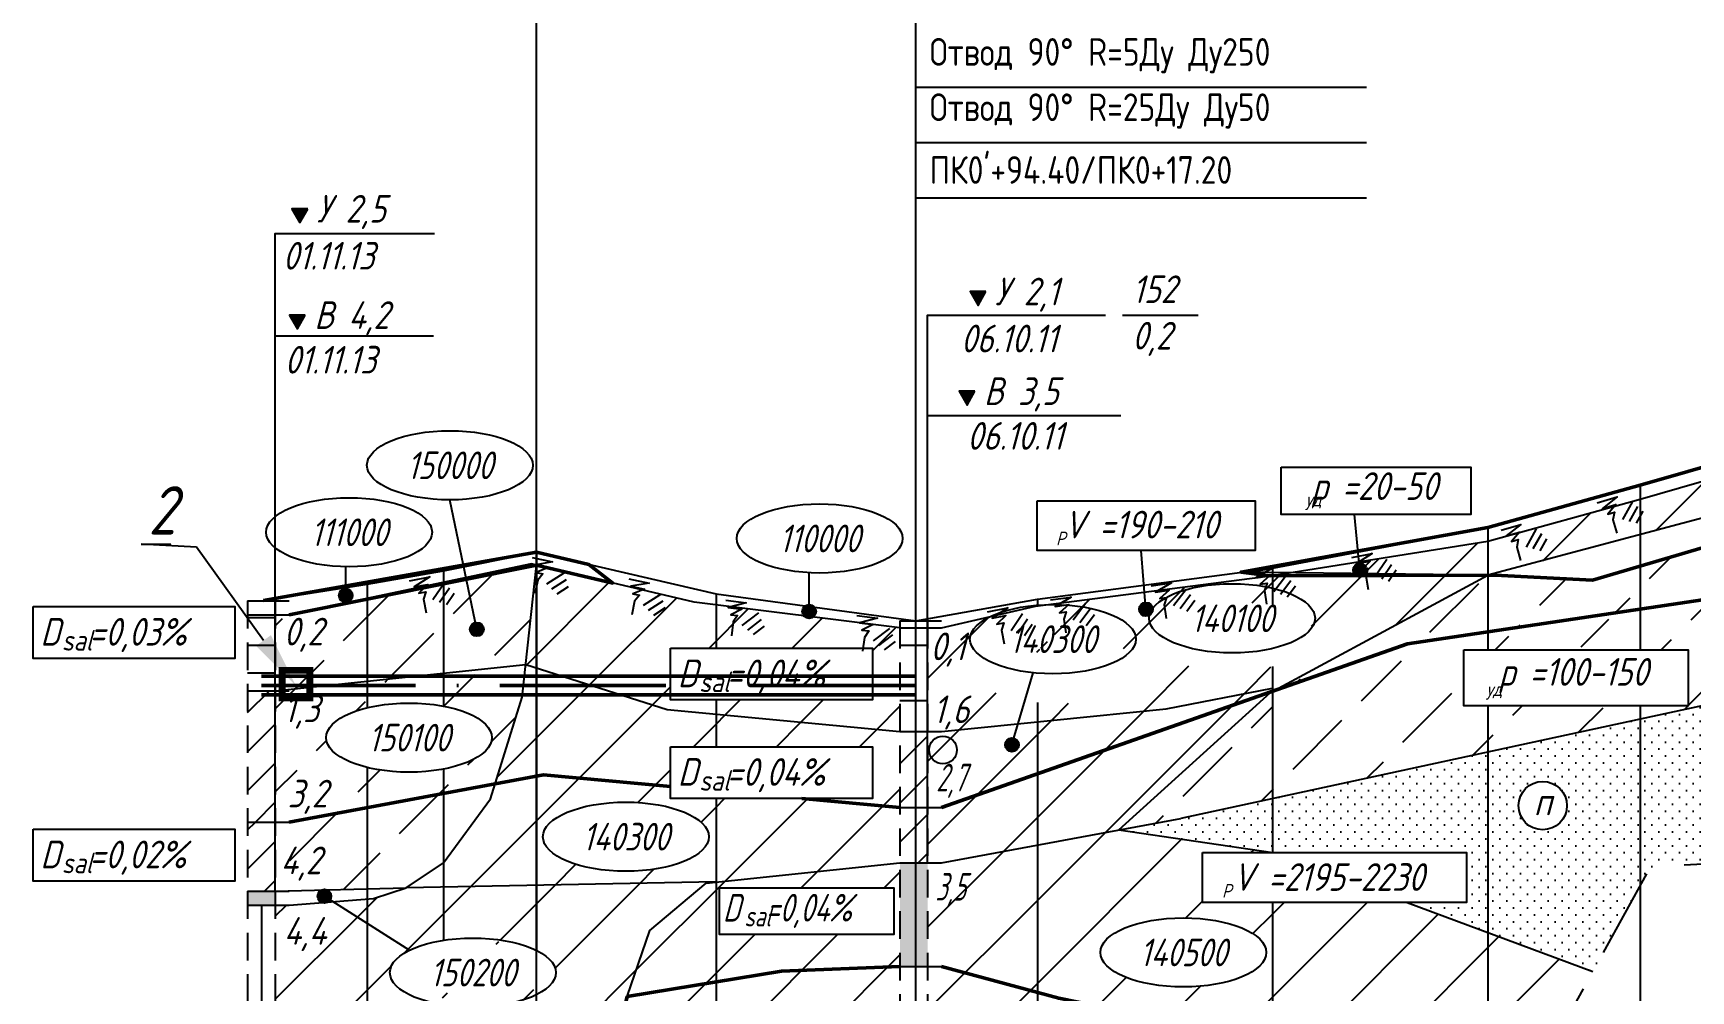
# Model space of a CAD drawing. Extents: x -1282 to 400, y 0 to 1149.
# Drawn here: x -1203.4 to -1083.4, y 969.8 to 1039.1 of the extents above; entities that cross this region are included whole.
import ezdxf
from ezdxf import colors
from ezdxf.entities.mleader import LeaderData, LeaderLine
from ezdxf.enums import TextEntityAlignment as Align
from ezdxf.math import Vec2, Vec3

# ---------------------------------------------------------------- set-up
doc = ezdxf.new("R2010")
doc.units = 0
for name, pattern in [('ACAD_ISO10W100', [18, 12, -3, 0, -3]), ('ИИ27003', [9.5, 6.5, -3]), ('ИИHidden', [3, 2, -1])]:
    doc.linetypes.add(name, pattern=pattern)
for name, color, linetype, lineweight in [('ИИ_ГЕОЛОГИЯ_025', 7, 'Continuous', 25), ('ИИ_ГЕОЛОГИЯ_050', 7, 'Continuous', 50), ('ИИ_ГЕОФИЗИКА_025', 7, 'Continuous', 25), ('ИИ_ПРОФИЛЬ_025', 7, 'Continuous', 25)]:
    doc.layers.add(name, color=color, linetype=linetype, lineweight=lineweight)
for name, color, linetype in [('Оформление', 7, 'Continuous'), ('Профиль', 7, 'Continuous'), ('ТХ-Л', 140, 'Continuous')]:
    doc.layers.add(name, color=color, linetype=linetype)
doc.styles.add('eskd', font='simplex.shx', dxfattribs={"width": 0.8, "height": 2})
doc.styles.add('VNIPISIMPLEXCUR', font='simplex.shx', dxfattribs={"width": 0.8, "oblique": 15})
doc.linetypes.add('ИИ27001', pattern='A,2.5,[1,3dservice.shx,S=1.85,R=180.00002,X=0,Y=0],2.5,-1', length=6)
doc.linetypes.add('ИИ27002', pattern='A,2,-0.6,[1,3dservice.shx,S=0.6,R=30.000013,X=0.9,Y=0],-0.6,[1,3dservice.shx,S=0.6,R=-30.000013,X=0.3,Y=0],-0.6,[1,3dservice.shx,S=0.6,R=209.999975,X=-0.3,Y=0],-0.6,[1,3dservice.shx,S=0.6,R=150.000007,X=-0.9,Y=0],-0.6,2', length=7)
doc.linetypes.add('ИИ27005', pattern='A,2.5,[1,3dservice.shx,S=1.85,R=180.00002,X=0,Y=0],2.5,-2,[4,3dservice.shx,S=0.5,R=0,X=0,Y=0],-2', length=9)
pattern_1 = [(45, (-1605.2575, 894.792), (-3, 3), [5, -2])]
pattern_2 = [(45, (-1608.2575, 894.792), (-3, 3), [])]
pattern_3 = [(45, (-1608.2575, 894.792), (-1.4142136, 1.4142136), [])]

# ---------------------------------------------------------------- blocks, each defined once
blk = doc.blocks.new('ИИ25020')
at = {"color": 0, "linetype": 'Continuous', "lineweight": 25}
blk.add_ellipse((0, 0), major_axis=(-6, 0), ratio=0.416667, dxfattribs=at)
at = {"color": 0, "linetype": 'Continuous', "style": 'VNIPISIMPLEXCUR', "oblique": 15, "width": 0.75}
blk.add_attdef('INDEX', text='', height=2, dxfattribs=at).set_placement((0, 0), align=Align.MIDDLE_CENTER)
blk = doc.blocks.new('ИИ16001')
at = {"linetype": 'Continuous', "lineweight": 25}
h = blk.add_hatch(color=0, dxfattribs=at)
edge = h.paths.add_edge_path()
edge.add_arc((0, 0), 0.5, 0, 360)
at = {"color": 0, "linetype": 'Continuous', "lineweight": 25}
blk.add_circle((0, 0), 0.5, dxfattribs=at)
blk = doc.blocks.new('ИИ25023')
at = {"linetype": 'Continuous', "lineweight": 25}
blk.add_hatch(color=0, dxfattribs=at).paths.add_polyline_path([(1.9, 1.7), (0.75, 1.7), (1.33, 0.7)])
at = {"color": 0, "linetype": 'Continuous', "lineweight": 25, "flags": 128}
blk.add_lwpolyline([(1.9, 1.7), (0.75, 1.7), (1.33, 0.7)], close=True, dxfattribs=at)
at = {"color": 0, "linetype": 'Continuous', "style": 'VNIPISIMPLEXCUR', "oblique": 15, "width": 0.8}
for tag, p in [('UGV', (2.55, 0.7)), ('DATE', (1.33, -2.7))]:
    blk.add_attdef(tag, p, '', height=2, dxfattribs=at)
blk = doc.blocks.new('ИИ25042')
at = {"color": 0, "linetype": 'Continuous', "lineweight": 25}
blk.add_circle((0, 0), 1.75, dxfattribs=at)
at = {"color": 0, "linetype": 'Continuous', "style": 'VNIPISIMPLEXCUR', "oblique": 15, "width": 0.8}
blk.add_attdef('CAPTION', text='', height=2, dxfattribs=at).set_placement((0, 0.3), align=Align.MIDDLE_CENTER)
blk = doc.blocks.new('ИИ25010')
at = {"color": 0, "linetype": 'Continuous', "lineweight": 25}
for points in [[(0, 0), (3, 0), (0.5, -1), (2.5, -1), (1, -2), (2, -2), (1.5, -3), (1.5, -5)], [(4.94, -1.23), (2.82, -3.35)], [(5.47, -2.12), (3.7, -3.88)], [(6, -3), (4.59, -4.41)]]:
    blk.add_lwpolyline(points, dxfattribs=at)
blk = doc.blocks.new('ИИ25006')
at = {"color": 5, "linetype": 'Continuous', "lineweight": 25}
blk.add_circle((0, 0), 1, dxfattribs=at)
at = {"color": 0, "linetype": 'Continuous', "style": 'VNIPISIMPLEXCUR', "oblique": 15, "width": 0.8}
blk.add_attdef('NUMBER', (2, -1), '', height=2, dxfattribs=at)
blk.add_attdef('VALUE', text='', height=2, dxfattribs=at).set_placement((0, -1.5), align=Align.TOP_CENTER)

msp = doc.modelspace()

# ---------------------------------------------------------------- hatches: boundary and pattern name
at = {"layer": 'ИИ_ГЕОЛОГИЯ_025'}
h = msp.add_hatch(dxfattribs=at)
h.set_pattern_fill('ИИ_СУГЛИНОК', color=256, pattern_type=2)
h.set_pattern_definition(pattern_2)
h.paths.add_polyline_path([(-1098.113, 1002.317), (-1107.436, 1000.84), (-1107.424, 1000.718, -0.4425035), (-1106.877, 1000.221, -0.1343718), (-1106.946, 999.966), (-1098.113, 999.849)])
h.paths.add_polyline_path([(-1087.113, 1002.778), (-1087.113, 1005.367), (-1098.113, 1002.317), (-1098.113, 999.849)])
h.paths.add_polyline_path([(-1069.863, 1007.373), (-1069.863, 1010.317), (-1087.113, 1005.367), (-1087.113, 1002.778)])
h.paths.add_polyline_path([(-1060.613, 1014.167), (-1063.089, 1013.136), (-1062.594, 1012.764, -0.7198797), (-1061.695, 1012.463, -1), (-1062.695, 1012.463, -0.162872), (-1062.594, 1012.764), (-1063.089, 1013.136), (-1069.863, 1010.317), (-1069.863, 1007.373), (-1060.613, 1010.667)])
h = msp.add_hatch(dxfattribs=at)
h.set_pattern_fill('ИИ_СУПЕСЬ', color=256, pattern_type=2)
h.set_pattern_definition(pattern_1)
h.paths.add_polyline_path([(-1098.113, 999.849), (-1113.644, 991.478), (-1103.935, 994.886), (-1098.113, 995.756)])
h.paths.add_polyline_path([(-1089.048, 998.723), (-1087.113, 999.135), (-1087.113, 1000.413), (-1087.469, 1000.394), (-1090.555, 999.501), (-1098.113, 999.849), (-1098.113, 995.756), (-1097.996, 995.774)])
h.paths.add_polyline_path([(-1087.113, 999.135), (-1089.048, 998.723), (-1097.996, 995.774), (-1087.113, 997.402)], flags=17)
h.paths.add_polyline_path([(-1077.806, 999.186), (-1069.863, 1001.698), (-1069.863, 1004.2), (-1077.694, 1001.137), (-1087.113, 999.135), (-1087.113, 997.402), (-1082.357, 998.113)])
h.paths.add_polyline_path([(-1069.863, 1004.2), (-1069.863, 1005.489), (-1079.68, 1002.648), (-1087.113, 1000.413), (-1087.113, 999.135), (-1077.694, 1001.137)])
h.paths.add_polyline_path([(-1060.613, 1004.82), (-1068.551, 1002.113), (-1069.863, 1001.698), (-1069.863, 999.699), (-1060.613, 1000.167)])
h.paths.add_polyline_path([(-1062.501, 1006.227), (-1061.863, 1007.332), (-1061.391, 1006.514), (-1060.613, 1006.715), (-1060.613, 1008.167), (-1069.863, 1005.489), (-1069.863, 1004.2), (-1068.92, 1004.569)])
h = msp.add_hatch(dxfattribs=at)
h.set_pattern_fill('ИИ_СУПЕСЬ', color=256, pattern_type=2)
h.set_pattern_definition(pattern_1)
h.paths.add_polyline_path([(-1171.197, 996.436), (-1170.647, 999.976), (-1184.86, 996.998), (-1185.86, 996.998), (-1185.86, 991.498), (-1167.73, 993.407), (-1166.953, 1000.556), (-1167.128, 1000.595), (-1167.054, 1000.607), (-1167.329, 1000.672), (-1170.647, 999.976), (-1171.197, 996.436, -0.3697234), (-1170.774, 995.942, -1), (-1171.774, 995.942, -0.4601488)])
h.paths.add_polyline_path([(-1186.108, 993.964), (-1181.565, 993.645), (-1180.608, 997.216), (-1185.151, 997.535)], flags=9)
h = msp.add_hatch(dxfattribs=at)
h.set_pattern_fill('ИИ_СУГЛИНОК', color=256, pattern_type=2)
h.set_pattern_definition(pattern_2)
h.paths.add_polyline_path([(-1166.127, 1000.39), (-1167.009, 1000.046), (-1167.73, 993.407), (-1157.504, 990.147), (-1140.66, 988.548), (-1140.66, 996.048), (-1142.606, 996.29), (-1143.418, 995.891), (-1142.922, 995.826), (-1143.235, 995.363), (-1143.338, 994.587), (-1142.658, 994.587), (-1142.658, 990.832), (-1157.261, 990.832), (-1157.261, 994.587), (-1143.338, 994.587), (-1143.235, 995.363), (-1142.922, 995.826), (-1143.418, 995.891), (-1142.609, 996.289), (-1142.866, 996.323), (-1146.939, 996.831, -0.3970298), (-1147.619, 996.916), (-1155.551, 997.905)])
h = msp.add_hatch(dxfattribs=at)
h.set_pattern_fill('ИИ_СУГЛИНОК', color=256, pattern_type=2)
h.set_pattern_definition(pattern_2)
edge = h.paths.add_edge_path()
edge.add_line((-1130.713, 997.628), (-1130.863, 997.608))
edge.add_line((-1130.863, 997.608), (-1137.66, 996.048))
edge.add_line((-1137.66, 996.048), (-1138.66, 996.048))
edge.add_line((-1138.66, 996.048), (-1138.66, 988.548))
edge.add_line((-1138.66, 988.548), (-1137.66, 988.548))
edge.add_line((-1137.66, 988.548), (-1132.556, 989.065))
edge.add_line((-1132.556, 989.065), (-1132.556, 990.967))
edge.add_ellipse((-1129.311, 993.07), major_axis=(6, 0), ratio=0.4166667, start_angle=463.51379, end_angle=597.26359, ccw=False)
edge.add_line((-1130.713, 995.501), (-1130.713, 997.628))
edge = h.paths.add_edge_path()
edge.add_ellipse((-1116.626, 995.437), major_axis=(6, 0), ratio=0.4166667, start_angle=420.95597, end_angle=659.04403, ccw=False)
edge.add_line((-1113.713, 997.623), (-1113.713, 999.822))
edge.add_line((-1113.713, 999.822), (-1113.863, 999.822))
edge.add_line((-1113.863, 999.822), (-1122.963, 998.637))
edge.add_line((-1122.963, 998.637), (-1122.9, 997.89))
edge.add_arc((-1122.859, 997.392), 0.5, 0, 94.79537, ccw=False)
edge.add_arc((-1122.859, 997.392), 0.5, -180, 0, ccw=False)
edge.add_arc((-1122.859, 997.392), 0.5, 94.79537, 180, ccw=False)
edge.add_line((-1122.9, 997.89), (-1122.963, 998.637))
edge.add_line((-1122.963, 998.637), (-1130.713, 997.628))
edge.add_line((-1130.713, 997.628), (-1130.713, 995.501))
edge.add_ellipse((-1129.311, 993.07), major_axis=(6, 0), ratio=0.4166667, start_angle=256.48621, end_angle=463.51379, ccw=False)
edge.add_line((-1130.713, 990.64), (-1130.713, 989.252))
edge.add_line((-1130.713, 989.252), (-1121.41, 990.195))
edge.add_line((-1121.41, 990.195), (-1113.713, 991.68))
edge.add_line((-1113.713, 991.68), (-1113.713, 993.251))
edge = h.paths.add_edge_path()
edge.add_line((-1098.113, 999.849), (-1107.06, 999.833))
edge.add_arc((-1107.377, 1000.221), 0.5, 230.97694, 309.21961, ccw=False)
edge.add_line((-1107.691, 999.832), (-1113.713, 999.822))
edge.add_line((-1113.713, 999.822), (-1113.713, 997.623))
edge.add_ellipse((-1116.626, 995.437), major_axis=(6, 0), ratio=0.4166667, start_angle=299.04403, end_angle=420.95597, ccw=False)
edge.add_line((-1113.713, 993.251), (-1113.713, 991.68))
edge.add_line((-1113.713, 991.68), (-1113.713, 991.453))
edge.add_line((-1113.713, 991.453), (-1113.644, 991.478))
edge.add_line((-1113.644, 991.478), (-1098.113, 999.849))
h.paths.add_polyline_path([(-1139.325, 992.896), (-1135.468, 992.577), (-1134.511, 996.148), (-1138.369, 996.467)], flags=9)
h.paths.add_polyline_path([(-1139.122, 988.344), (-1134.96, 988.025), (-1134.003, 991.597), (-1138.165, 991.916)], flags=9)
h = msp.add_hatch(dxfattribs=at)
h.set_pattern_fill('ИИ_СУПЕСЬ', color=256, pattern_type=2)
h.set_pattern_definition(pattern_1)
h.paths.add_polyline_path([(-1087.113, 997.055), (-1095.362, 995.705), (-1098.113, 995.141), (-1098.113, 994.459), (-1087.113, 994.459)])
h.paths.add_polyline_path([(-1087.113, 990.417), (-1098.113, 990.417), (-1098.113, 987.075), (-1087.113, 989.454)])
edge = h.paths.add_edge_path()
edge.add_ellipse((-1072.213, 996.431), major_axis=(6, 0), ratio=0.4166667, start_angle=426.9403, end_angle=653.0597, ccw=False)
edge.add_line((-1069.863, 998.731), (-1069.863, 999.699))
edge.add_line((-1069.863, 999.699), (-1072.719, 999.555))
edge.add_line((-1072.719, 999.555), (-1082.357, 998.113))
edge.add_line((-1082.357, 998.113), (-1086.223, 997.201))
edge.add_line((-1086.223, 997.201), (-1087.113, 997.055))
edge.add_line((-1087.113, 997.055), (-1087.113, 994.459))
edge.add_line((-1087.113, 994.459), (-1083.628, 994.459))
edge.add_line((-1083.628, 994.459), (-1083.628, 990.417))
edge.add_line((-1083.628, 990.417), (-1087.113, 990.417))
edge.add_line((-1087.113, 990.417), (-1087.113, 989.454))
edge.add_line((-1087.113, 989.454), (-1069.863, 993.173))
edge.add_line((-1069.863, 993.173), (-1069.863, 994.131))
edge = h.paths.add_edge_path()
edge.add_line((-1060.613, 1000.167), (-1069.863, 999.699))
edge.add_line((-1069.863, 999.699), (-1069.863, 998.731))
edge.add_ellipse((-1072.213, 996.431), major_axis=(6, 0), ratio=0.4166667, start_angle=293.0597, end_angle=426.9403, ccw=False)
edge.add_line((-1069.863, 994.131), (-1069.863, 993.173))
edge.add_line((-1069.863, 993.173), (-1061.373, 995.003))
edge.add_line((-1061.373, 995.003), (-1061.069, 995.127))
edge.add_line((-1061.069, 995.127), (-1060.613, 995.167))
edge.add_line((-1060.613, 995.167), (-1060.613, 1000.167))
h = msp.add_hatch(dxfattribs=at)
h.set_pattern_fill('ИИ_КОНСИСТЕНЦИЯ_01', color=256, pattern_type=2)
h.set_pattern_definition([(0, (-1608.2575, 894.792), (0, 2), [])])
h.paths.add_polyline_path([(-1185.86, 996.998), (-1187.86, 996.998), (-1187.86, 991.498), (-1185.86, 991.498)])
h = msp.add_hatch(dxfattribs=at)
h.set_pattern_fill('ИИ_КОНСИСТЕНЦИЯ_02', color=256, pattern_type=2)
h.set_pattern_definition([(0, (-1608.2575, 894.792), (0, 4), [])])
h.paths.add_polyline_path([(-1140.66, 988.548), (-1138.66, 988.548), (-1138.66, 996.048), (-1140.66, 996.048)])
h = msp.add_hatch(dxfattribs=at)
h.set_pattern_fill('ИИ_ПЕСОК_ПЫЛЕВАТЫЙ', color=256, pattern_type=2)
h.set_pattern_definition([(0, (-1608.2575, 894.79206), (0.5, 0.5), [0, -1])])
h.paths.add_polyline_path([(-1113.713, 983.701), (-1124.812, 981.436), (-1113.713, 979.802)])
h.paths.add_polyline_path([(-1098.113, 987.075), (-1113.713, 983.701), (-1113.713, 979.802), (-1113.677, 979.789), (-1099.66, 979.789), (-1099.66, 976.184), (-1103.971, 976.184), (-1098.396, 974.113), (-1098.113, 974.306)])
h.paths.add_polyline_path([(-1087.113, 989.454), (-1098.113, 987.075), (-1098.113, 974.306), (-1094.39, 976.839), (-1087.113, 981.674)])
edge = h.paths.add_edge_path(flags=16)
edge.add_arc((-1094.151, 983.191), 1.75, 0, 360)
h.paths.add_polyline_path([(-1073.818, 989.936), (-1069.863, 991.546), (-1069.863, 993.173), (-1087.113, 989.454), (-1087.113, 981.674), (-1083.683, 983.954)])
h.paths.add_polyline_path([(-1087.113, 981.674), (-1094.39, 976.839), (-1098.113, 974.306), (-1098.113, 974.008), (-1090.519, 971.188), (-1087.113, 977.364)])
h.paths.add_polyline_path([(-1069.863, 991.546), (-1073.818, 989.936), (-1083.683, 983.954), (-1087.113, 981.674), (-1087.113, 977.364), (-1086.336, 978.773), (-1069.863, 979.665)])
h.paths.add_polyline_path([(-1060.613, 990.167), (-1063.113, 990.167), (-1061.863, 992.332), (-1060.613, 990.167), (-1060.613, 995.167), (-1061.373, 995.003), (-1069.863, 991.546), (-1069.863, 979.665), (-1060.613, 980.167)])
h = msp.add_hatch(dxfattribs=at)
h.set_pattern_fill('ИИ_СУПЕСЬ', color=256, pattern_type=2)
h.set_pattern_definition(pattern_1)
h.paths.add_polyline_path([(-1113.713, 990.364), (-1116.429, 989.029), (-1122.296, 983.715), (-1124.041, 981.58), (-1120.348, 982.266), (-1113.713, 983.701)])
h.paths.add_polyline_path([(-1098.113, 990.417), (-1099.87, 990.417), (-1099.87, 994.459), (-1098.113, 994.459), (-1098.113, 995.141), (-1102.891, 994.16), (-1112.299, 991.059), (-1113.713, 990.364), (-1113.713, 983.701), (-1098.113, 987.075)])
h = msp.add_hatch(dxfattribs=at)
h.set_pattern_fill('ИИ_СУПЕСЬ', color=256, pattern_type=2)
h.set_pattern_definition(pattern_1)
h.paths.add_polyline_path([(-1170.297, 983.69), (-1167.988, 991.034), (-1167.73, 993.407), (-1185.86, 991.498), (-1185.86, 985.498), (-1185.86, 976.998), (-1182.536, 977.084, -0.2281856), (-1182.102, 977.095), (-1176.399, 977.243), (-1173.698, 979.05)])
edge = h.paths.add_edge_path(flags=16)
edge.add_ellipse((-1176.18, 988.108), major_axis=(6, 0), ratio=0.4166667, start_angle=0, end_angle=360)
h.paths.add_polyline_path([(-1180.6, 986.742), (-1172.028, 986.474), (-1171.224, 989.474), (-1179.796, 989.742)], flags=8)
h.paths.add_polyline_path([(-1186.108, 988.405), (-1181.869, 988.086), (-1180.913, 991.658), (-1185.151, 991.977)], flags=9)
h.paths.add_polyline_path([(-1186.341, 977.411), (-1181.798, 977.092), (-1180.841, 980.664), (-1185.384, 980.983)], flags=9)
h.paths.add_polyline_path([(-1185.819, 982.244), (-1181.276, 981.925), (-1180.319, 985.496), (-1184.862, 985.815)], flags=24)
h = msp.add_hatch(dxfattribs=at)
h.set_pattern_fill('ИИ_СУГЛИНОК', color=256, pattern_type=2)
h.set_pattern_definition(pattern_2)
edge = h.paths.add_edge_path()
edge.add_line((-1173.698, 977.294), (-1176.399, 977.243))
edge.add_line((-1176.399, 977.243), (-1178.754, 976.469))
edge.add_line((-1178.754, 976.469), (-1179.213, 976.433))
edge.add_line((-1179.213, 976.433), (-1179.213, 974.679))
edge.add_line((-1179.213, 974.679), (-1176.14, 972.733))
edge.add_ellipse((-1171.565, 971.116), major_axis=(6, 0), ratio=0.4166667, start_angle=470.82407, end_angle=499.68703, ccw=False)
edge.add_line((-1173.698, 973.453), (-1173.698, 973.545))
edge.add_line((-1173.698, 973.545), (-1173.698, 977.294))
h.paths.add_polyline_path([(-1166.953, 985.318), (-1169.961, 984.761), (-1170.297, 983.69), (-1173.698, 979.05), (-1173.698, 977.294), (-1166.953, 977.422)])
edge = h.paths.add_edge_path()
edge.add_line((-1166.953, 977.422), (-1173.698, 977.294))
edge.add_line((-1173.698, 977.294), (-1173.698, 973.453))
edge.add_ellipse((-1171.565, 971.116), major_axis=(6, 0), ratio=0.4166667, start_angle=399.76567, end_angle=470.82407, ccw=False)
edge.add_line((-1166.953, 972.715), (-1166.953, 977.422))
h.paths.add_polyline_path([(-1173.698, 979.05), (-1176.399, 977.243), (-1173.698, 977.294)])
h.paths.add_polyline_path([(-1179.213, 976.433), (-1181.681, 976.243), (-1179.213, 974.679)])
h.paths.add_polyline_path([(-1166.953, 993.159), (-1167.73, 993.407), (-1167.988, 991.034), (-1169.961, 984.761), (-1166.953, 985.318)])
h = msp.add_hatch(dxfattribs=at)
h.set_pattern_fill('ИИ_СУГЛИНОК', color=256, pattern_type=2)
h.set_pattern_definition(pattern_2)
h.paths.add_polyline_path([(-1153.963, 989.81), (-1157.504, 990.147), (-1166.953, 993.159), (-1166.953, 985.318), (-1166.456, 985.411), (-1157.261, 984.568), (-1157.261, 987.453), (-1153.963, 987.453)])
h = msp.add_hatch(dxfattribs=at)
h.set_pattern_fill('ИИ_КОНСИСТЕНЦИЯ_04', color=256, pattern_type=2)
h.set_pattern_definition(pattern_3)
h.paths.add_polyline_path([(-1187.86, 981.998), (-1185.86, 981.998), (-1185.86, 991.498), (-1187.86, 991.498)])
h = msp.add_hatch(dxfattribs=at)
h.set_pattern_fill('ИИ_СУГЛИНОК', color=256, pattern_type=2)
h.set_pattern_definition(pattern_2)
h.paths.add_polyline_path([(-1130.713, 989.252), (-1130.713, 980.339), (-1124.812, 981.436), (-1113.713, 991.488), (-1113.713, 991.68), (-1121.41, 990.195)])
h = msp.add_hatch(dxfattribs=at)
h.set_pattern_fill('ИИ_СУГЛИНОК', color=256, pattern_type=2)
h.set_pattern_definition(pattern_2)
h.paths.add_polyline_path([(-1140.66, 988.548), (-1153.963, 989.81), (-1153.963, 987.453), (-1142.658, 987.453), (-1142.658, 983.698), (-1147.764, 983.698), (-1140.66, 983.048)])
h = msp.add_hatch(dxfattribs=at)
h.set_pattern_fill('ИИ_КОНСИСТЕНЦИЯ_04', color=256, pattern_type=2)
h.set_pattern_definition(pattern_3)
h.paths.add_polyline_path([(-1138.66, 988.548), (-1140.66, 988.548), (-1140.66, 986.048), (-1138.66, 986.048)])
h = msp.add_hatch(dxfattribs=at)
h.set_pattern_fill('ИИ_СУГЛИНОК', color=256, pattern_type=2)
h.set_pattern_definition(pattern_2)
h.paths.add_polyline_path([(-1130.713, 989.252), (-1132.556, 989.065), (-1132.556, 988.094, -0.4142136), (-1132.056, 987.594, -1), (-1133.056, 987.594, -0.4142136), (-1132.556, 988.094), (-1132.556, 989.065), (-1137.66, 988.548), (-1138.66, 988.548), (-1138.66, 979.048), (-1137.66, 979.048), (-1130.713, 980.339)])
h.paths.add_polyline_path([(-1138.898, 983.403), (-1135.193, 983.084), (-1134.236, 986.655), (-1137.941, 986.974)], flags=9)
h = msp.add_hatch(dxfattribs=at)
h.set_pattern_fill('ИИ_КОНСИСТЕНЦИЯ_04', color=256, pattern_type=2)
h.set_pattern_definition(pattern_3)
h.paths.add_polyline_path([(-1138.66, 986.047), (-1138.662, 986.048), (-1140.66, 986.048), (-1140.66, 983.048), (-1138.66, 983.048)])
h = msp.add_hatch(dxfattribs=at)
h.set_pattern_fill('ИИ_СУГЛИНОК', color=256, pattern_type=2)
h.set_pattern_definition(pattern_2)
h.paths.add_polyline_path([(-1153.963, 983.698), (-1157.261, 983.698), (-1157.261, 984.568), (-1166.456, 985.411), (-1166.953, 985.318), (-1166.953, 977.422), (-1153.963, 977.667)])
edge = h.paths.add_edge_path(flags=16)
edge.add_ellipse((-1160.494, 980.943), major_axis=(6, 0), ratio=0.4166667, start_angle=0, end_angle=360)
h.paths.add_polyline_path([(-1165.057, 979.577), (-1156.2, 979.309), (-1155.396, 982.309), (-1164.253, 982.577)], flags=8)
h = msp.add_hatch(dxfattribs=at)
h.set_pattern_fill('ИИ_СУГЛИНОК', color=256, pattern_type=2)
h.set_pattern_definition(pattern_2)
h.paths.add_polyline_path([(-1140.66, 983.048), (-1147.764, 983.698), (-1153.963, 983.698), (-1153.963, 977.667), (-1140.66, 979.048)])
h = msp.add_hatch(dxfattribs=at)
h.set_pattern_fill('ИИ_КОНСИСТЕНЦИЯ_04', color=256, pattern_type=2)
h.set_pattern_definition(pattern_3)
h.paths.add_polyline_path([(-1138.66, 983.048), (-1140.66, 983.048), (-1140.66, 979.048), (-1138.66, 979.048)])
h = msp.add_hatch(dxfattribs=at)
h.set_pattern_fill('ИИ_КОНСИСТЕНЦИЯ_04', color=256, pattern_type=2)
h.set_pattern_definition(pattern_3)
h.paths.add_polyline_path([(-1185.86, 981.998), (-1187.86, 981.998), (-1187.86, 976.998), (-1185.86, 976.998)])
h = msp.add_hatch(dxfattribs=at)
h.set_pattern_fill('ИИ_СУГЛИНОК', color=256, pattern_type=2)
h.set_pattern_definition(pattern_2)
h.paths.add_polyline_path([(-1113.713, 976.184), (-1118.778, 976.184), (-1118.778, 979.789), (-1113.713, 979.789), (-1113.713, 979.794), (-1124.812, 981.436), (-1130.713, 980.339), (-1130.713, 955.752), (-1130.539, 955.733), (-1113.863, 953.24), (-1113.713, 953.224)])
edge = h.paths.add_edge_path(flags=16)
edge.add_ellipse((-1120.157, 972.572), major_axis=(6, 0), ratio=0.4166667, start_angle=0, end_angle=360)
edge = h.paths.add_edge_path(flags=16)
edge.add_ellipse((-1123.624, 959.105), major_axis=(6, 0), ratio=0.4166667, start_angle=0, end_angle=360)
h.paths.add_polyline_path([(-1124.719, 971.206), (-1115.862, 970.938), (-1115.058, 973.938), (-1123.915, 974.206)], flags=8)
h.paths.add_polyline_path([(-1127.9, 957.739), (-1119.615, 957.471), (-1118.811, 960.471), (-1127.097, 960.739)], flags=8)
h = msp.add_hatch(dxfattribs=at)
h.set_pattern_fill('ИИ_СУГЛИНОК', color=256, pattern_type=2)
h.set_pattern_definition(pattern_2)
h.paths.add_polyline_path([(-1130.713, 980.339), (-1137.66, 979.048), (-1138.66, 979.048), (-1138.66, 956.548), (-1137.714, 956.548), (-1130.713, 955.752)])
h.paths.add_polyline_path([(-1138.966, 975.505), (-1135.262, 975.186), (-1134.305, 978.758), (-1138.009, 979.077)], flags=9)
h.paths.add_polyline_path([(-1139.068, 965.831), (-1135.363, 965.512), (-1134.406, 969.083), (-1138.111, 969.402)], flags=9)
h = msp.add_hatch(dxfattribs=at)
h.set_pattern_fill('ИИ_СУГЛИНОК', color=256, pattern_type=2)
h.set_pattern_definition(pattern_2)
h.paths.add_polyline_path([(-1153.963, 977.667), (-1154.688, 977.592), (-1158.749, 974.158), (-1160.39, 969.376), (-1153.963, 970.435)])
h.paths.add_polyline_path([(-1153.963, 970.435), (-1160.39, 969.376), (-1163.478, 956.018), (-1153.963, 956.239), (-1153.963, 959.836), (-1157.261, 959.836), (-1157.261, 963.591), (-1153.963, 963.591)])
h.paths.add_polyline_path([(-1140.66, 971.548), (-1149.239, 971.214), (-1153.963, 970.435), (-1153.963, 963.591), (-1142.658, 963.591), (-1142.658, 959.836), (-1153.963, 959.836), (-1153.963, 956.239), (-1140.66, 956.548)])
h.paths.add_polyline_path([(-1140.66, 979.048), (-1153.963, 977.667), (-1153.963, 970.435), (-1149.239, 971.214), (-1140.66, 971.548)])
h.paths.add_polyline_path([(-1153.722, 973.881), (-1153.722, 977.239), (-1141.096, 977.239), (-1141.096, 973.881)], flags=16)
h.paths.add_polyline_path([(-1154.335, 973.991), (-1141.611, 973.672), (-1140.654, 977.244), (-1153.378, 977.563)], flags=9)
h.paths.add_polyline_path([(-1152.405, 974.173), (-1149.855, 973.972), (-1149.252, 976.222), (-1151.802, 976.423)], flags=8)
h = msp.add_hatch(color=256, dxfattribs=at)
h.dxf.hatch_style = 1
h.paths.add_polyline_path([(-1138.66, 979.048), (-1140.66, 979.048), (-1140.66, 971.548), (-1138.66, 971.548)])
h = msp.add_hatch(dxfattribs=at)
h.set_pattern_fill('ИИ_СУГЛИНОК', color=256, pattern_type=2)
h.set_pattern_definition(pattern_2)
edge = h.paths.add_edge_path()
edge.add_line((-1158.749, 974.158), (-1154.614, 977.655))
edge.add_line((-1154.614, 977.655), (-1166.953, 977.422))
edge.add_line((-1166.953, 977.422), (-1166.953, 972.715))
edge.add_ellipse((-1171.565, 971.116), major_axis=(6, 0), ratio=0.4166667, start_angle=320.23433, end_angle=399.76567, ccw=False)
edge.add_line((-1166.953, 969.517), (-1166.953, 955.937))
edge.add_line((-1166.953, 955.937), (-1163.478, 956.018))
edge.add_line((-1163.478, 956.018), (-1160.39, 969.376))
edge.add_line((-1160.39, 969.376), (-1158.749, 974.158))
h = msp.add_hatch(color=256, dxfattribs=at)
h.dxf.hatch_style = 1
h.paths.add_polyline_path([(-1185.86, 976.998), (-1187.86, 976.998), (-1187.86, 975.998), (-1185.86, 975.998)])
h = msp.add_hatch(dxfattribs=at)
h.set_pattern_fill('ИИ_СУГЛИНОК', color=256, pattern_type=2)
h.set_pattern_definition(pattern_2)
edge = h.paths.add_edge_path()
edge.add_line((-1179.213, 974.679), (-1181.681, 976.243))
edge.add_line((-1181.681, 976.243), (-1182.043, 976.215))
edge.add_arc((-1182.307, 976.639), 0.5, 246.86452, 301.95769, ccw=False)
edge.add_line((-1182.504, 976.179), (-1184.86, 975.998))
edge.add_line((-1184.86, 975.998), (-1185.86, 975.998))
edge.add_line((-1185.86, 975.998), (-1185.86, 955.498))
edge.add_line((-1185.86, 955.498), (-1179.213, 955.652))
edge.add_line((-1179.213, 955.652), (-1179.213, 961.629))
edge.add_ellipse((-1179.213, 964.129), major_axis=(6, 0), ratio=0.4166667, start_angle=450, end_angle=630, ccw=False)
edge.add_line((-1179.213, 966.629), (-1179.213, 974.679))
h.paths.add_polyline_path([(-1186.108, 972.312), (-1181.489, 971.993), (-1180.532, 975.565), (-1185.151, 975.884)], flags=9)
h = msp.add_hatch(dxfattribs=at)
h.set_pattern_fill('ИИ_СУГЛИНОК', color=256, pattern_type=2)
h.set_pattern_definition(pattern_2)
h.paths.add_polyline_path([(-1113.713, 953.224), (-1101.178, 951.862), (-1098.113, 957.419), (-1098.113, 974.008), (-1103.971, 976.184), (-1113.713, 976.184)])
h = msp.add_hatch(dxfattribs=at)
h.set_pattern_fill('ИИ_СУГЛИНОК', color=256, pattern_type=2)
h.set_pattern_definition(pattern_2)
edge = h.paths.add_edge_path()
edge.add_ellipse((-1171.565, 971.116), major_axis=(6, 0), ratio=0.4166667, start_angle=499.68703, end_angle=609.17593, ccw=False)
edge.add_line((-1176.14, 972.733), (-1179.213, 974.679))
edge.add_line((-1179.213, 974.679), (-1179.213, 966.629))
edge.add_ellipse((-1179.213, 964.129), major_axis=(6, 0), ratio=0.4166667, start_angle=383.19544, end_angle=450, ccw=False)
edge.add_line((-1173.698, 965.114), (-1173.698, 968.779))
h = msp.add_hatch(dxfattribs=at)
h.set_pattern_fill('ИИ_СУГЛИНОК', color=256, pattern_type=2)
h.set_pattern_definition(pattern_2)
h.paths.add_polyline_path([(-1098.113, 974.008), (-1098.113, 957.419), (-1090.519, 971.188)])

# ---------------------------------------------------------------- linework, layer by layer
at = {"layer": 'ИИ_ГЕОЛОГИЯ_025', "flags": 128}
for points in [[(-1185.86, 985.498), (-1185.86, 1024.583), (-1174.333, 1024.583)], [(-1138.66, 986.048), (-1138.66, 1018.658), (-1125.8, 1018.658)], [(-1124.548, 1018.658), (-1119.094, 1018.658)], [(-1185.86, 976.998), (-1185.86, 1017.177), (-1174.411, 1017.177)], [(-1137.66, 996.048), (-1130.863, 997.608), (-1113.863, 999.822), (-1098.113, 1002.317), (-1087.113, 1005.367), (-1069.863, 1010.317), (-1060.613, 1014.167)], [(-1138.66, 979.048), (-1138.66, 1011.422), (-1124.688, 1011.422)], [(-1060.613, 1010.667), (-1069.863, 1007.373), (-1098.113, 999.849)], [(-1060.613, 1008.167), (-1090.555, 999.501), (-1098.113, 999.849)], [(-1171.274, 995.942), (-1173.226, 1005.308)], [(-1140.66, 996.048), (-1155.551, 997.905), (-1167.329, 1000.672), (-1184.86, 996.998)], [(-1180.763, 998.39), (-1180.763, 1000.466)], [(-1173.698, 979.05), (-1170.297, 983.69), (-1167.988, 991.034), (-1166.953, 1000.556)], [(-1147.234, 997.234), (-1147.234, 1000.037)], [(-1124.812, 981.436), (-1113.844, 991.37), (-1098.113, 999.849)], [(-1098.113, 999.849), (-1115.983, 1000.086)], [(-1187.86, 997.998), (-1184.86, 997.998)], [(-1187.86, 996.998), (-1184.86, 996.998)], [(-1140.66, 996.548), (-1137.66, 996.548)], [(-1140.66, 996.048), (-1137.66, 996.048)], [(-1060.613, 995.167), (-1087.113, 989.454), (-1120.348, 982.266)], [(-1132.556, 987.594), (-1131.03, 992.804)], [(-1187.86, 991.498), (-1184.86, 991.498)], [(-1140.66, 988.548), (-1137.66, 988.548)], [(-1140.66, 983.048), (-1137.66, 983.048)], [(-1187.86, 981.998), (-1184.86, 981.998)], [(-1137.66, 979.048), (-1120.348, 982.266)], [(-1124.812, 981.436), (-1113.677, 979.789)], [(-1184.86, 975.998), (-1178.754, 976.469), (-1176.399, 977.243), (-1173.698, 979.05)], [(-1140.66, 979.048), (-1137.66, 979.048)], [(-1187.86, 976.998), (-1184.86, 976.998)], [(-1182.307, 976.639), (-1176.14, 972.733)], [(-1187.86, 975.998), (-1184.86, 975.998)], [(-1186.86, 975.998), (-1186.86, 955.498)], [(-1103.971, 976.184), (-1090.519, 971.188)], [(-1140.66, 971.548), (-1137.66, 971.548)]]:
    msp.add_lwpolyline(points, dxfattribs=at)
at = {"layer": 'ИИ_ГЕОЛОГИЯ_025', "linetype": 'ИИHidden', "flags": 128}
for points in [[(-1187.86, 997.998), (-1187.86, 922.998)], [(-1185.86, 997.998), (-1185.86, 922.998)], [(-1140.66, 996.548), (-1140.66, 921.548)], [(-1138.66, 996.548), (-1138.66, 921.548)]]:
    msp.add_lwpolyline(points, dxfattribs=at)
at = {"layer": 'ИИ_ГЕОЛОГИЯ_025', "flags": 128}
for points in [[(-1203.38, 997.591), (-1188.776, 997.591), (-1188.776, 993.836), (-1203.38, 993.836)], [(-1157.261, 994.587), (-1142.658, 994.587), (-1142.658, 990.832), (-1157.261, 990.832)], [(-1157.261, 987.453), (-1142.658, 987.453), (-1142.658, 983.698), (-1157.261, 983.698)], [(-1203.38, 981.487), (-1188.776, 981.487), (-1188.776, 977.732), (-1203.38, 977.732)], [(-1153.722, 977.239), (-1141.096, 977.239), (-1141.096, 973.881), (-1153.722, 973.881)]]:
    msp.add_lwpolyline(points, close=True, dxfattribs=at)
at = {"layer": 'ИИ_ГЕОЛОГИЯ_025', "linetype": 'ИИ27002', "flags": 128}
for points in [[(-1185.86, 991.498), (-1167.73, 993.407)], [(-1167.73, 993.407), (-1157.504, 990.147), (-1140.66, 988.548)], [(-1137.66, 988.548), (-1121.41, 990.195), (-1113.713, 991.68)], [(-1160.39, 969.376), (-1158.749, 974.158), (-1154.688, 977.592), (-1140.66, 979.048)], [(-1153.963, 977.667), (-1176.399, 977.243)], [(-1185.86, 976.998), (-1176.399, 977.243)]]:
    msp.add_lwpolyline(points, dxfattribs=at)
at = {"layer": 'ИИ_ГЕОЛОГИЯ_025', "linetype": 'ИИ27003', "flags": 128}
msp.add_lwpolyline([(-1137.66, 921.548), (-1115.642, 925.635), (-1086.336, 978.773), (-1060.613, 980.167)], dxfattribs=at)
at = {"layer": 'ИИ_ГЕОЛОГИЯ_050', "linetype": 'ИИ27001', "flags": 128}
for points in [[(-1060.613, 1008.167), (-1069.863, 1005.6), (-1090.555, 999.501), (-1097.62, 999.849), (-1113.863, 999.822), (-1115.983, 1000.086), (-1098.113, 1003.317), (-1087.113, 1006.367), (-1069.863, 1011.317), (-1060.613, 1015.167)], [(-1186.713, 998.017), (-1166.953, 1001.517), (-1163.175, 1000.644), (-1161.44, 999.288), (-1166.953, 1000.584), (-1184.86, 996.998)], [(-1164.064, 925.393), (-1163.478, 956.018), (-1160.39, 969.376), (-1149.239, 971.214), (-1140.66, 971.548)], [(-1137.66, 971.548), (-1129.167, 969.264), (-1122.051, 967.819), (-1107.746, 963.217), (-1098.113, 957.637)]]:
    msp.add_lwpolyline(points, dxfattribs=at)
at = {"layer": 'ИИ_ГЕОЛОГИЯ_050', "linetype": 'ИИ27005', "flags": 128}
for points in [[(-1060.613, 1000.167), (-1072.719, 999.555), (-1103.935, 994.886), (-1137.66, 983.048)], [(-1157.261, 984.568), (-1166.456, 985.411), (-1184.86, 981.998)], [(-1140.66, 983.048), (-1147.764, 983.698)]]:
    msp.add_lwpolyline(points, dxfattribs=at)
at = {"layer": 'ИИ_ГЕОФИЗИКА_025', "flags": 128}
for points in [[(-1113.07, 1007.672), (-1099.364, 1007.672), (-1099.364, 1004.247), (-1113.07, 1004.247)], [(-1130.744, 1005.24), (-1114.963, 1005.24), (-1114.963, 1001.635), (-1130.744, 1001.635)], [(-1099.87, 994.459), (-1083.628, 994.459), (-1083.628, 990.417), (-1099.87, 990.417)], [(-1118.778, 979.789), (-1099.66, 979.789), (-1099.66, 976.184), (-1118.778, 976.184)]]:
    msp.add_lwpolyline(points, close=True, dxfattribs=at)
for points in [[(-1107.377, 1000.221), (-1107.763, 1004.247)], [(-1122.859, 997.392), (-1123.215, 1001.635)]]:
    msp.add_lwpolyline(points, dxfattribs=at)
at = {"layer": 'ИИ_ПРОФИЛЬ_025', "flags": 128}
for points in [[(-1139.513, 996.567), (-1130.713, 998.117), (-1130.713, 998.117), (-1113.713, 1000.367), (-1098.113, 1003.317), (-1087.113, 1006.367), (-1069.863, 1011.317), (-1059.613, 1015.167), (-1048.113, 1017.367), (-1034.113, 1020.517), (-1024.863, 1023.567), (-1014.363, 1029.017), (-999.218, 1029.117), (-998.113, 1029.317), (-988.113, 1031.267), (-977.613, 1033.617), (-962.113, 1036.117), (-948.113, 1036.967), (-938.113, 1037.167), (-931.863, 1037.767), (-917.113, 1038.867), (-907.613, 1038.467), (-898.113, 1038.967)], [(-1087.113, 1006.367), (-1087.113, 994.459)], [(-1098.113, 1003.317), (-1098.113, 994.459)], [(-1186.713, 998.017), (-1179.213, 999.217), (-1173.698, 1000.167), (-1166.953, 1001.517), (-1153.963, 998.517), (-1139.513, 996.567)], [(-1166.953, 1001.517), (-1166.953, 972.715)], [(-1113.713, 1000.367), (-1113.713, 997.623)], [(-1179.213, 999.217), (-1179.213, 997.792)], [(-1179.213, 999.217), (-1179.213, 990.265)], [(-1173.698, 1000.167), (-1173.698, 998.443)], [(-1173.698, 1000.167), (-1173.698, 990.384)], [(-1153.963, 998.517), (-1153.963, 994.587)], [(-1130.713, 998.117), (-1130.713, 997.688)], [(-1113.713, 993.251), (-1113.713, 979.789)], [(-1153.963, 990.832), (-1153.963, 987.453)], [(-1130.713, 990.64), (-1130.713, 862.817)], [(-1098.113, 990.417), (-1098.113, 862.817)], [(-1087.113, 990.417), (-1087.113, 862.817)], [(-1179.213, 985.951), (-1179.213, 966.629)], [(-1173.698, 985.832), (-1173.698, 973.453)], [(-1153.963, 983.698), (-1153.963, 963.591)], [(-1113.713, 976.184), (-1113.713, 862.817)], [(-1173.698, 973.545), (-1173.698, 973.453)]]:
    msp.add_lwpolyline(points, dxfattribs=at)
at = {"layer": 'Оформление'}
for p, q in [((-1166.953, 862.817), (-1166.953, 1055.164)), ((-1139.513, 1021.717), (-1139.513, 1055.164)), ((-1139.513, 1035.164), (-1106.894, 1035.164)), ((-1139.513, 1031.164), (-1106.894, 1031.164)), ((-1139.513, 1027.164), (-1106.894, 1027.164)), ((-1139.513, 862.817), (-1139.513, 1021.717))]:
    msp.add_line(p, q, dxfattribs=at)
at = {"layer": 'Профиль'}
msp.add_lwpolyline([(-1139.513, 996.567), (-1130.713, 998.117), (-1113.713, 1000.367), (-1098.113, 1003.317), (-1087.113, 1006.367), (-1069.863, 1011.317), (-1059.613, 1015.167), (-1048.113, 1017.367), (-1034.113, 1020.517), (-1024.863, 1023.567), (-1014.363, 1029.017), (-999.218, 1029.117), (-998.113, 1029.317), (-988.113, 1031.267), (-977.613, 1033.617), (-962.113, 1036.117), (-948.113, 1036.967), (-938.113, 1037.167), (-931.863, 1037.767), (-917.113, 1038.867), (-907.613, 1038.467), (-898.113, 1038.967)], dxfattribs=at)
at = {"layer": 'ТХ-Л', "const_width": 0.5}
msp.add_lwpolyline([(-1185.36, 990.976), (-1185.36, 992.976), (-1183.36, 992.976), (-1183.36, 990.976), (-1185.36, 990.976)], dxfattribs=at)
at = {"layer": 'ТХ-Л', "lineweight": 50}
for points in [[(-1139.513, 992.567), (-1186.86, 992.567)], [(-1139.513, 991.202), (-1186.86, 991.202)]]:
    msp.add_lwpolyline(points, dxfattribs=at)
at = {"layer": 'ТХ-Л', "linetype": 'ACAD_ISO10W100', "lineweight": 50}
msp.add_lwpolyline([(-1139.513, 991.884), (-1186.86, 991.884)], dxfattribs=at)

# ---------------------------------------------------------------- block references
at = {"layer": 'ИИ_ГЕОЛОГИЯ_025'}
ref = msp.add_blockref('ИИ25023', (-1185.402, 1024.665), dxfattribs=at)
ref.add_attrib('UGV', 'У 2,5', (-1182.85, 1025.365), dxfattribs={"layer": '0', "color": 0, "linetype": 'Continuous', "height": 2, "style": 'VNIPISIMPLEXCUR', "oblique": 15, "width": 0.8})
ref.add_attrib('DATE', '01.11.13', (-1185.32, 1021.965), dxfattribs={"layer": '0', "color": 0, "linetype": 'Continuous', "height": 2, "style": 'VNIPISIMPLEXCUR', "oblique": 15, "width": 0.8})
ref = msp.add_blockref('ИИ25006', (-1137.551, 987.218), dxfattribs=at)
ref.add_attrib('NUMBER', '152', (-1123.847, 1019.543), dxfattribs={"layer": '0', "color": 0, "linetype": 'Continuous', "height": 2, "style": 'VNIPISIMPLEXCUR', "oblique": 15, "width": 0.8})
ref.add_attrib('VALUE', '0,2', dxfattribs={"layer": '0', "color": 0, "linetype": 'Continuous', "height": 2, "style": 'VNIPISIMPLEXCUR', "oblique": 15, "width": 0.8}).set_placement((-1122.436, 1018.183), align=Align.TOP_CENTER)
ref = msp.add_blockref('ИИ25023', (-1136.337, 1018.678), dxfattribs=at)
ref.add_attrib('UGV', 'У 2,1', (-1133.785, 1019.378), dxfattribs={"layer": '0', "color": 0, "linetype": 'Continuous', "height": 2, "style": 'VNIPISIMPLEXCUR', "oblique": 15, "width": 0.8})
ref.add_attrib('DATE', '06.10.11', (-1136.255, 1015.978), dxfattribs={"layer": '0', "color": 0, "linetype": 'Continuous', "height": 2, "style": 'VNIPISIMPLEXCUR', "oblique": 15, "width": 0.8})
ref = msp.add_blockref('ИИ25023', (-1185.589, 1016.973), dxfattribs=at)
ref.add_attrib('UGV', 'В 4,2', (-1183.037, 1017.673), dxfattribs={"layer": '0', "color": 0, "linetype": 'Continuous', "height": 2, "style": 'VNIPISIMPLEXCUR', "oblique": 15, "width": 0.8})
ref.add_attrib('DATE', '01.11.13', (-1185.187, 1014.443), dxfattribs={"layer": '0', "color": 0, "linetype": 'Continuous', "height": 2, "style": 'VNIPISIMPLEXCUR', "oblique": 15, "width": 0.8})
ref = msp.add_blockref('ИИ25023', (-1137.137, 1011.465), dxfattribs=at)
ref.add_attrib('UGV', 'В 3,5', (-1134.585, 1012.165), dxfattribs={"layer": '0', "color": 0, "linetype": 'Continuous', "height": 2, "style": 'VNIPISIMPLEXCUR', "oblique": 15, "width": 0.8})
ref.add_attrib('DATE', '06.10.11', (-1135.809, 1008.935), dxfattribs={"layer": '0', "color": 0, "linetype": 'Continuous', "height": 2, "style": 'VNIPISIMPLEXCUR', "oblique": 15, "width": 0.8})
for name, p, values in [('ИИ25020', (-1173.226, 1007.808), {'INDEX': '150000'}), ('ИИ25020', (-1180.517, 1002.964), {'INDEX': '111000'}), ('ИИ25020', (-1146.474, 1002.517), {'INDEX': '110000'}), ('ИИ25020', (-1116.626, 996.739), {'INDEX': '140100'}), ('ИИ25020', (-1129.593, 995.232), {'INDEX': '140300'}), ('ИИ25020', (-1176.18, 988.108), {'INDEX': '150100'}), ('ИИ25042', (-1094.151, 983.191), {'CAPTION': 'п'}), ('ИИ25020', (-1160.494, 980.943), {'INDEX': '140300'}), ('ИИ25020', (-1120.157, 972.572), {'INDEX': '140500'}), ('ИИ25020', (-1171.565, 971.116), {'INDEX': '150200'})]:
    msp.add_blockref(name, p, dxfattribs=at).add_auto_attribs(values)
at = {"layer": 'ИИ_ГЕОЛОГИЯ_025', "xscale": 0.5, "yscale": 0.5, "zscale": 0.5}
for p, rotation in [((-1090.205, 1005.104), 15.91915531), ((-1097.169, 1003.118), 15.91915531), ((-1107.968, 1001.15), 10.3296259), ((-1167.265, 1001.137), 347.59770934), ((-1115.231, 1000.122), 8.05597937), ((-1176.146, 999.453), 10.73617852), ((-1160.268, 999.598), 347.59770934), ((-1122.494, 999.094), 8.05597937), ((-1153.271, 998.06), 352.47058363), ((-1129.757, 998.066), 8.05597937), ((-1143.782, 996.948), 352.47058363), ((-1134.327, 997.203), 10.92095185)]:
    msp.add_blockref('ИИ25010', p, dxfattribs=dict(at, rotation=rotation))
at = {"layer": 'ИИ_ГЕОЛОГИЯ_025'}
for p in [(-1180.763, 998.39), (-1147.234, 997.234), (-1171.274, 995.942), (-1132.556, 987.594), (-1182.307, 976.639)]:
    msp.add_blockref('ИИ16001', p, dxfattribs=at)
at = {"layer": 'ИИ_ГЕОФИЗИКА_025'}
for p in [(-1107.377, 1000.221), (-1122.859, 997.392)]:
    msp.add_blockref('ИИ16001', p, dxfattribs=at)

# ---------------------------------------------------------------- texts
at = {"layer": 'ИИ_ГЕОЛОГИЯ_025', "style": 'VNIPISIMPLEXCUR', "oblique": 15}
for s, height, width, p in [('D  =0,03%', 2, 0.8, (-1202.862, 994.763)), ('sal', 1.5, 0.8, (-1201.313, 994.403)), ('D  =0,04%', 2, 0.8, (-1156.743, 991.759)), ('sal', 1.5, 0.8, (-1155.194, 991.399)), ('D  =0,04%', 2, 0.8, (-1156.743, 984.626)), ('sal', 1.5, 0.8, (-1155.194, 984.265)), ('D  =0,02%', 2, 0.8, (-1202.862, 978.659)), ('sal', 1.5, 0.8, (-1201.313, 978.299)), ('D  =0,04%', 2, 0.7, (-1153.478, 974.808)), ('sal', 1.5, 0.7, (-1151.93, 974.448))]:
    msp.add_text(s, height=height, dxfattribs=dict(at, width=width)).set_placement(p)
for s, width, p in [('0,2', 0.8, (-1185.251, 995.78)), ('0,1', 0.8, (-1138.469, 994.712)), ('1,3', 0.8, (-1185.251, 990.222)), ('1,6', 0.8, (-1138.265, 990.161)), ('2,7', 0.6, (-1138.041, 985.219)), ('3,2', 0.8, (-1184.962, 984.061)), ('4,2', 0.8, (-1185.484, 979.228)), ('3,5', 0.6, (-1138.109, 977.322)), ('4,4', 0.8, (-1185.251, 974.129))]:
    msp.add_text(s, height=2, dxfattribs=dict(at, width=width)).set_placement(p, align=Align.MIDDLE_LEFT)
at = {"layer": 'ИИ_ГЕОФИЗИКА_025', "style": 'VNIPISIMPLEXCUR', "oblique": 15, "width": 0.8}
for s, height, p in [('р =20-50', 2, (-1106.326, 1006.304)), ('уд', 1, (-1110.736, 1005.34)), ('V =190-210', 2, (-1123.214, 1003.522)), ('P', 1, (-1129.022, 1002.513)), ('р =100-150', 2, (-1091.932, 992.865)), ('уд', 1, (-1097.657, 991.617)), ('V =2195-2230', 2, (-1109.657, 978.026)), ('P', 1, (-1117.01, 977.025))]:
    msp.add_text(s, height=height, dxfattribs=at).set_placement(p, align=Align.MIDDLE_CENTER)
at = {"layer": 'Оформление', "char_height": 2, "attachment_point": 7, "style": 'eskd'}
for s, insert in [('Отвод 90° R=5Ду Ду250', (-1138.513, 1036.164)), ('Отвод 90° R=25Ду Ду50', (-1138.513, 1032.164)), ("ПК0'+94.40/ПК0+17.20 ", (-1138.513, 1028.164))]:
    msp.add_mtext(s, dxfattribs=dict(at, insert=insert))

# ---------------------------------------------------------------- leaders
at = {"layer": 'ТХ-Л', "linetype": 'Continuous', "ltscale": 100}
ml = msp.add_multileader_mtext('Standard', dxfattribs=at)
ml.set_content('2', color=256, style='VNIPISIMPLEXCUR')
ml.set_leader_properties()
ml.build(insert=Vec2(0, 0))
ml.multileader.update_dxf_attribs({"has_dogleg": 0, "text_left_attachment_type": 6, "text_right_attachment_type": 6, "dogleg_length": 1})
ctx = ml.context
ctx.base_point, ctx.char_height, ctx.landing_gap_size, ctx.plane_origin = Vec3(-1195.553, 1002.098), 3.5, 0, Vec3(-1184.585, 990.443)
ctx.left_attachment, ctx.right_attachment, ctx.text_align_type = 6, 6, 2
notes = []
notes.append((ctx, [(0, (1, 1, 0), (-1196.553, 1002.098), (1, 0), 1, [(0, [(-1184.383, 991.884), (-1191.56, 1001.898)], 0, [])])]))
ctx.mtext.insert, ctx.mtext.alignment, ctx.mtext.line_spacing_factor, ctx.mtext.flow_direction = Vec3(-1193.06, 1006.298), 3, 0.908571, 5
for ctx, leaders in notes:
    for number, flags, end, landing, length, lines in leaders:
        leader = LeaderData()
        leader.index, (leader.has_last_leader_line, leader.has_dogleg_vector, leader.attachment_direction) = number, flags
        leader.last_leader_point, leader.dogleg_vector, leader.dogleg_length = Vec3(end), Vec3(landing), length
        for number, points, colour, breaks in lines:
            line = LeaderLine()
            line.index, line.vertices, line.color, line.breaks = number, Vec3.list(points), colors.encode_raw_color(colour), breaks
            leader.lines.append(line)
        ctx.leaders.append(leader)

doc.saveas('drawing.dxf')
